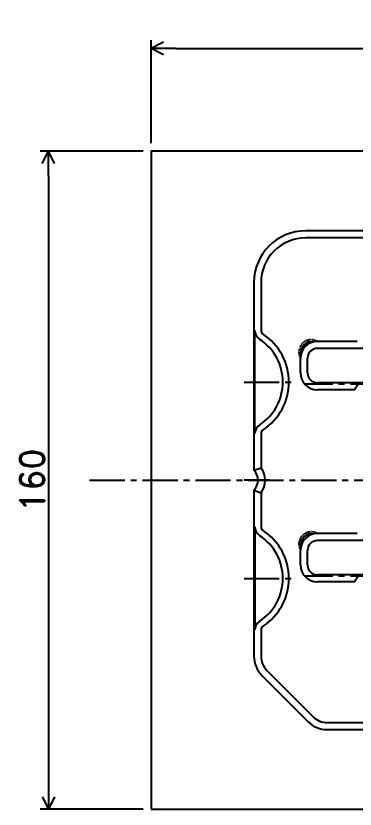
# Model space of a CAD drawing. Extents: x 1060 to 1408, y -354 to 5.
# Drawn here: x 1060.5 to 1142.9, y -188 to 4.9 of the extents above; entities that cross this region are included whole.
import ezdxf

# ---------------------------------------------------------------- set-up
doc = ezdxf.new("R2010")
doc.units = 0
doc.header["$LTSCALE"] = 0.45
doc.header["$MEASUREMENT"] = 0
doc.linetypes.add('CENTER2', pattern=[28.575, 19.05, -3.175, 3.175, -3.175])
doc.linetypes.add('HIDDENX2', pattern=[0.75, 0.5, -0.25])
doc.layers.get('0').update_dxf_attribs({"linetype": 'CONTINUOUS'})
doc.layers.get('DEFPOINTS').update_dxf_attribs({"linetype": 'CONTINUOUS'})
for name, color, linetype in [('CENTER', 243, 'CENTER2'), ('DETAIL', 6, 'CONTINUOUS'), ('DIMENSION', 3, 'CONTINUOUS'), ('HIDDEN', 5, 'HIDDENX2'), ('LINE', 7, 'CONTINUOUS'), ('SECTION', 31, 'CONTINUOUS')]:
    doc.layers.add(name, color=color, linetype=linetype)
doc.styles.add('ROMAND', font='romand.shx', dxfattribs={"height": 6})
doc.dimstyles.get("Standard").update_dxf_attribs({"dimtxt": 0.18, "dimasz": 0.18, "dimexe": 0.18, "dimexo": 0.0625, "dimgap": 0.09, "dimtad": 0, "dimtih": 1, "dimtoh": 1, "dimdec": 4, "dimzin": 0, "dimdsep": 46, "dimtxsty": 'Standard', "dimcen": 0.09, "dimadec": 0, "dimazin": 0, "dimtfac": 1, "dimtdec": 4, "dimtofl": 0, "dimtmove": 0, "dimatfit": 3, "dimfxl": 1, "dimtolj": 1, "dimtzin": 0, "dimarcsym": 0})

# ---------------------------------------------------------------- blocks, each defined once
blk = doc.blocks.new('ARROWHEAD')
for p in [(-1, 0), (-0.5, 0.25), (-0.5, -0.25)]:
    blk.add_line(p, (0, 0))
blk = doc.blocks.new('*D1')
at = {"layer": 'DEFPOINTS', "color": 0, "transparency": 16777216}
for p in [(1303.39, -3.02), (1093.39, -28.02), (1303.39, -28.02)]:
    blk.add_point(p, dxfattribs=at)
at = {"layer": 'DIMENSION', "color": 0, "lineweight": -2, "transparency": 16777216}
for p, q in [((1093.39, -26.02), (1093.39, -1.02)), ((1303.39, -26.02), (1303.39, -1.02)), ((1099.39, -3.02), (1297.39, -3.02))]:
    blk.add_line(p, q, dxfattribs=at)
at = {"layer": 'DIMENSION', "color": 0, "lineweight": -2, "transparency": 16777216, "xscale": 6, "yscale": 6, "zscale": 6, "rotation": 180}
blk.add_blockref('ARROWHEAD', (1093.39, -3.02), dxfattribs=at)
at = {"layer": 'DIMENSION', "color": 0, "lineweight": -2, "transparency": 16777216, "xscale": 6, "yscale": 6, "zscale": 6}
blk.add_blockref('ARROWHEAD', (1303.39, -3.02), dxfattribs=at)
at = {"layer": 'DIMENSION', "color": 0, "transparency": 16777216, "insert": (1198.39, 0.98), "char_height": 6, "attachment_point": 5, "style": 'ROMAND'}
blk.add_mtext('\\A1;210', dxfattribs=at)
blk = doc.blocks.new('*D2')
at = {"layer": 'DEFPOINTS', "color": 0, "transparency": 16777216}
for p in [(1093.39, -28.02), (1068.39, -188.02), (1093.39, -188.02)]:
    blk.add_point(p, dxfattribs=at)
at = {"layer": 'DIMENSION', "color": 0, "lineweight": -2, "transparency": 16777216}
for p, q in [((1091.39, -28.02), (1066.39, -28.02)), ((1068.39, -34.02), (1068.39, -182.02)), ((1091.39, -188.02), (1066.39, -188.02))]:
    blk.add_line(p, q, dxfattribs=at)
at = {"layer": 'DIMENSION', "color": 0, "lineweight": -2, "transparency": 16777216, "xscale": 6, "yscale": 6, "zscale": 6}
for p, rotation in [((1068.39, -28.02), 90), ((1068.39, -188.02), 270)]:
    blk.add_blockref('ARROWHEAD', p, dxfattribs=dict(at, rotation=rotation))
at = {"layer": 'DIMENSION', "color": 0, "transparency": 16777216, "insert": (1064.39, -108.02), "char_height": 6, "attachment_point": 5, "rotation": 90, "style": 'ROMAND'}
blk.add_mtext('\\A1;160', dxfattribs=at)

msp = doc.modelspace()

# ---------------------------------------------------------------- linework, layer by layer
at = {"layer": 'CENTER'}
for p, q in [((1115.93373, -84.14491), (1128.36591, -84.14491)), ((1266.08575, -84.65491), (1130.7017, -84.65491)), ((1266.08575, -84.65491), (1130.7017, -84.65491)), ((1078.39373, -108.01991), (1407.76499, -108.01991)), ((1122.16074, -108.01991), (1115.93373, -108.01991)), ((1115.93373, -131.89491), (1128.36591, -131.89491)), ((1266.08575, -131.38491), (1130.7017, -131.38491))]:
    msp.add_line(p, q, dxfattribs=at)
at = {"layer": 'DETAIL'}
for p, q in [((1118.5893, -96.69826), (1118.5893, -71.59156)), ((1118.5893, -119.34156), (1118.5893, -144.44826))]:
    msp.add_line(p, q, dxfattribs=at)
for centre, radius, start, end in [((1121.1893, -71.59156), 2.6, 180, 236.8131423), ((1112.97873, -84.14491), 12.4, 303.1868577, 56.8131423), ((1132.27881, -76.85837), 2.5, 76.9380865, 191.8067821), ((1121.1893, -96.69826), 2.6, 123.1868577, 180), ((1121.1893, -119.34156), 2.6, 180, 236.8131423), ((1112.97873, -131.89491), 12.4, 303.1868577, 56.8131423), ((1132.27881, -123.58837), 2.5, 76.9380865, 191.8067821), ((1121.1893, -144.44826), 2.6, 123.1868577, 180)]:
    msp.add_arc(centre, radius, start, end, dxfattribs=at)
at = {"layer": 'HIDDEN'}
for centre in [(1132.27881, -76.85837), (1132.27881, -123.58837)]:
    msp.add_arc(centre, 3, 56.1085558, 212.9684101, dxfattribs=at)
at = {"layer": 'LINE'}
for p, q in [((1145.80873, -75.96991), (1133.76373, -75.96991)), ((1131.36373, -81.89991), (1131.36373, -78.36991)), ((1145.80873, -84.29991), (1133.76373, -84.29991)), ((1143.62162, -84.79105), (1142.77657, -86.0189)), ((1118.34373, -105.61159), (1120.06271, -104.98051)), ((1118.34373, -110.42823), (1120.06271, -111.05932)), ((1145.80873, -122.69991), (1133.76373, -122.69991)), ((1131.36373, -128.62991), (1131.36373, -125.09991)), ((1145.80873, -131.02991), (1133.76373, -131.02991)), ((1143.62162, -131.52105), (1142.77657, -132.7489))]:
    msp.add_line(p, q, dxfattribs=at)
msp.add_lwpolyline([(1093.39373, -188.01991), (1303.39373, -188.01991), (1303.39373, -28.01991), (1093.39373, -28.01991)], close=True, dxfattribs=at)
for points in [[(1130.94373, -47.35991, 0.414213562), (1118.34373, -59.95991), (1118.34373, -105.61159)], [(1278.44373, -59.95991, 0.414213562), (1265.84373, -47.35991), (1130.94373, -47.35991)], [(1118.34373, -110.42823), (1118.34373, -150.83991, 0.198912367), (1120.27682, -155.50682), (1131.51682, -166.74682, 0.198912367), (1136.18373, -168.67991), (1265.84373, -168.67991)]]:
    msp.add_lwpolyline(points, format="xyb", dxfattribs=at)
for points in [[(1118.34373, -59.95991), (1118.34373, -105.61159)], [(1118.34373, -110.42823), (1118.34373, -116.91159)]]:
    msp.add_lwpolyline(points, dxfattribs=at)
for centre, radius, start, end in [((1133.76373, -78.36991), 2.4, 90, 180), ((1133.76373, -81.89991), 2.4, 180, 270), ((1115.94373, -108.01991), 3.4, 314.9008722, 45.0991278), ((1133.76373, -125.09991), 2.4, 90, 180), ((1133.76373, -128.62991), 2.4, 180, 270)]:
    msp.add_arc(centre, radius, start, end, dxfattribs=at)
at = {"layer": 'SECTION'}
for p, q in [((1143.46645, -74.25093), (1133.76373, -74.25093)), ((1129.64474, -81.89991), (1129.64474, -78.36991)), ((1142.77657, -86.0189), (1133.76373, -86.0189)), ((1143.46645, -120.98093), (1133.76373, -120.98093)), ((1129.64474, -128.62991), (1129.64474, -125.09991)), ((1142.77657, -132.7489), (1133.76373, -132.7489))]:
    msp.add_line(p, q, dxfattribs=at)
for points in [[(1162.68038, -49.0789), (1130.94373, -49.0789, 0.414213562), (1120.06271, -59.95991), (1120.06271, -71.59156)], [(1276.72474, -59.95991, 0.414213562), (1265.84373, -49.0789), (1130.94373, -49.0789)], [(1120.06271, -144.44826), (1120.06271, -150.83991, 0.198912367), (1121.49233, -154.29131), (1132.73233, -165.53131, 0.198912367), (1136.18373, -166.96093), (1198.39373, -166.96093)]]:
    msp.add_lwpolyline(points, format="xyb", dxfattribs=at)
for points in [[(1120.06271, -96.69826), (1120.06271, -104.98051)], [(1120.06271, -111.05932), (1120.06271, -119.34156)]]:
    msp.add_lwpolyline(points, dxfattribs=at)
for centre, radius, start, end in [((1121.1893, -71.59156), 1.12659, 180, 236.8131423), ((1112.97873, -84.14491), 13.87341, 303.1868577, 56.8131423), ((1133.76373, -78.36991), 4.11898, 90, 180), ((1133.76373, -81.89991), 4.11898, 180, 270), ((1142.77657, -86.2189), 0.2, 30.0013339, 90), ((1121.1893, -96.69826), 1.12659, 123.1868577, 180), ((1115.94373, -108.01991), 5.11898, 323.5763448, 36.4236552), ((1121.1893, -119.34156), 1.12659, 180, 236.8131423), ((1112.97873, -131.89491), 13.87341, 303.1868577, 56.8131423), ((1133.76373, -125.09991), 4.11898, 90, 180), ((1133.76373, -128.62991), 4.11898, 180, 270), ((1142.77657, -132.9489), 0.2, 30.0013339, 90), ((1121.1893, -144.44826), 1.12659, 123.1868577, 180)]:
    msp.add_arc(centre, radius, start, end, dxfattribs=at)

# ---------------------------------------------------------------- dimensions: what is measured, and where the dimension line sits
at = {"layer": 'DIMENSION'}
dim = msp.add_linear_dim(base=(1303.39373, -3.01991), p1=(1093.39373, -28.01991), p2=(1303.39373, -28.01991), dimstyle='Standard', override={"dimtxt": 6, "dimasz": 6, "dimexe": 2, "dimexo": 2, "dimgap": 1, "dimtad": 1, "dimtih": 0, "dimtoh": 0, "dimzin": 8, "dimtxsty": 'ROMAND', "dimblk1": 'ARROWHEAD', "dimblk2": 'ARROWHEAD', "dimsah": 1, "dimcen": 0, "dimadec": 4}, dxfattribs=at)
dim.commit()
dim.dimension.update_dxf_attribs({"geometry": '*D1', "text_midpoint": (1198.39373, 0.98009)})
dim = msp.add_linear_dim(base=(1068.39373, -188.01991), p1=(1093.39373, -28.01991), p2=(1093.39373, -188.01991), angle=90, dimstyle='Standard', override={"dimtxt": 6, "dimasz": 6, "dimexe": 2, "dimexo": 2, "dimgap": 1, "dimtad": 1, "dimtih": 0, "dimtoh": 0, "dimzin": 8, "dimtxsty": 'ROMAND', "dimblk1": 'ARROWHEAD', "dimblk2": 'ARROWHEAD', "dimsah": 1, "dimcen": 0, "dimadec": 4}, dxfattribs=at)
dim.commit()
dim.dimension.update_dxf_attribs({"geometry": '*D2', "text_midpoint": (1064.39373, -108.01991)})

doc.saveas('drawing.dxf')
